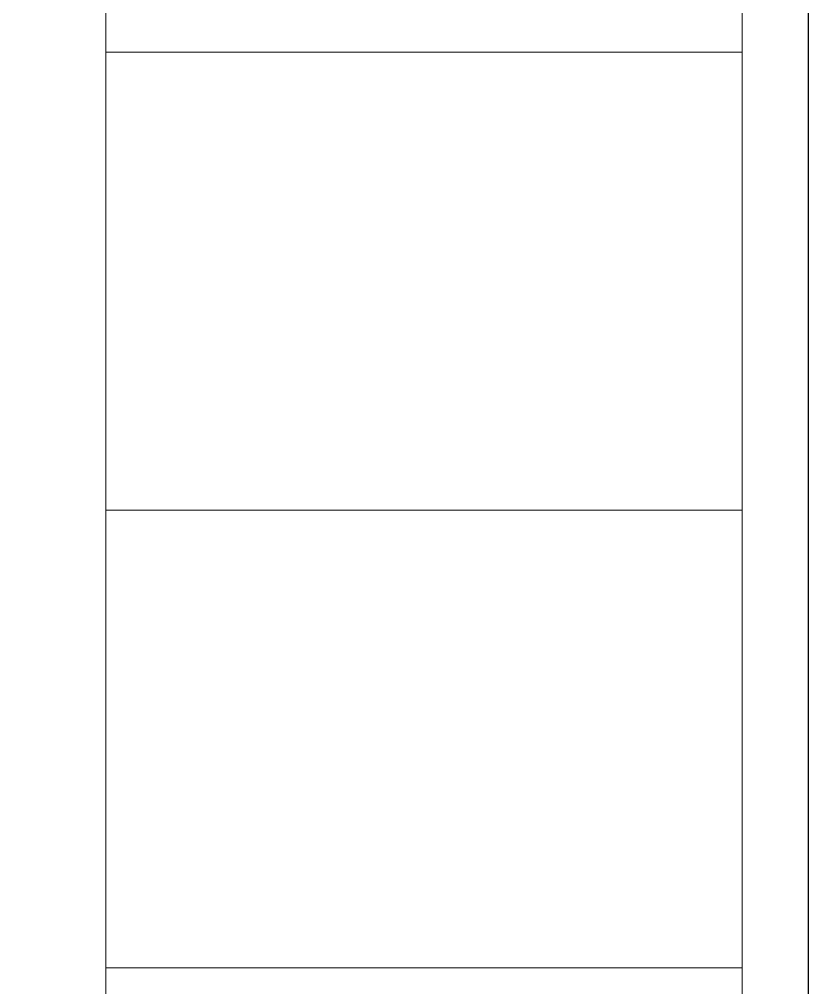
# Model space of a CAD drawing. Header units: inches. Extents: x -5587 to 4723, y -10407 to -7342.
# Drawn here: x -2960 to -2409, y -8914 to -8237 of the extents above; entities that cross this region are included whole.
import ezdxf

# ---------------------------------------------------------------- set-up
doc = ezdxf.new("R2010")
doc.units = ezdxf.units.IN
doc.header["$LTSCALE"] = 0.5
doc.header["$MEASUREMENT"] = 0
doc.layers.add('ELE1', color=3, linetype='Continuous', lineweight=9)

msp = doc.modelspace()

# ---------------------------------------------------------------- linework, layer by layer
at = {"layer": 'Defpoints'}
msp.add_lwpolyline([(-2409.19, -7342.34), (-5586.79, -7342.34), (-5586.79, -9590.31), (-2409.19, -9590.31)], close=True, dxfattribs=at)
at = {"layer": 'ELE1'}
for p, q in [((-2900.16, -9543.99), (-2900.16, -7388.66)), ((-2455.51, -8260.47), (-2900.16, -8260.47)), ((-2455.51, -8580.24), (-2900.16, -8580.24)), ((-2455.51, -8900), (-2900.16, -8900))]:
    msp.add_line(p, q, dxfattribs=at)
msp.add_lwpolyline([(-5540.47, -7388.66), (-2455.51, -7388.66), (-2455.51, -9543.99), (-5540.47, -9543.99)], close=True, dxfattribs=at)

doc.saveas('drawing.dxf')
